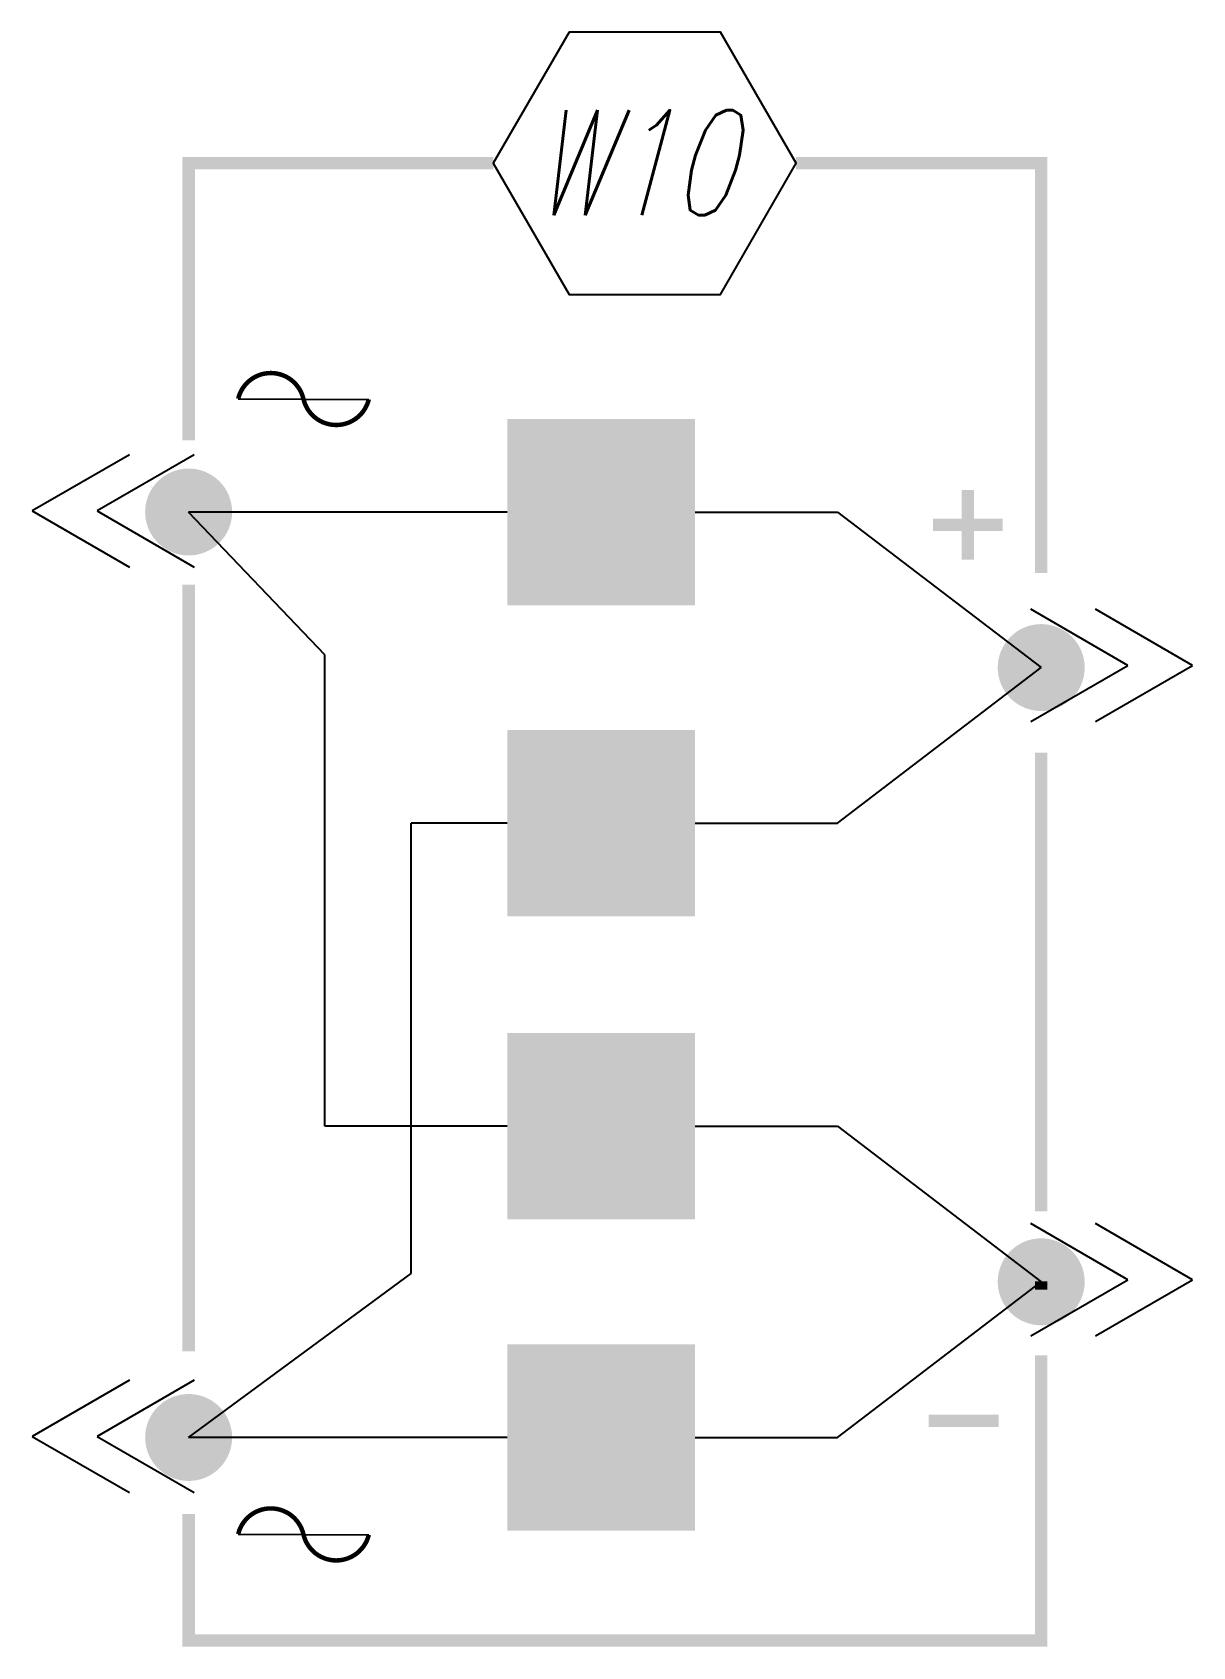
# Model space of a CAD drawing. Extents: x 4.87 to 5.8, y 9.16 to 10.46.
import ezdxf
from ezdxf.enums import TextEntityAlignment as Align

# ---------------------------------------------------------------- set-up
doc = ezdxf.new("R2010")
doc.units = 0
doc.header["$LTSCALE"] = 2
doc.layers.get('0').update_dxf_attribs({"linetype": 'CONTINUOUS'})
doc.styles.get("Standard").update_dxf_attribs({"font": 'romans.shx'})

# ---------------------------------------------------------------- blocks, each defined once
blk = doc.blocks.new('SPADETERM')
at = {"color": 0}
for p, q in [((0, 0), (-0.0978, 0.0565)), ((0.0651, 0), (-0.0327, 0.0565)), ((-0.0978, -0.0565), (0, 0)), ((-0.0327, -0.0565), (0.0651, 0))]:
    blk.add_line(p, q, dxfattribs=at)
blk = doc.blocks.new('SPADTERM')
at = {"color": 0, "xscale": 0.8, "yscale": 0.8, "zscale": 0.8, "rotation": 270}
blk.add_blockref('SPADETERM', (0, 0.0521), dxfattribs=at)

msp = doc.modelspace()

# ---------------------------------------------------------------- linework, layer by layer
at = {"color": 0}
for p, q in [((5.0319, 10.1627), (5.137, 10.1622)), ((5.1015, 9.9566), (4.992, 10.0715)), ((5.2484, 10.0715), (4.992, 10.0715)), ((5.3995, 10.0715), (5.5141, 10.0715)), ((5.5141, 10.0715), (5.6781, 9.9463)), ((5.1015, 9.5771), (5.1015, 9.9566)), ((5.5141, 9.821), (5.6781, 9.9463)), ((5.1712, 9.4586), (5.1712, 9.821)), ((5.2484, 9.821), (5.1712, 9.821)), ((5.3995, 9.821), (5.5141, 9.821)), ((5.2484, 9.5771), (5.1015, 9.5771)), ((5.3995, 9.5771), (5.5141, 9.5771)), ((5.5141, 9.5771), (5.6781, 9.4519)), ((4.992, 9.3266), (5.1712, 9.4586)), ((5.5141, 9.3266), (5.6781, 9.4519)), ((5.2484, 9.3266), (4.992, 9.3266)), ((5.3995, 9.3266), (5.5141, 9.3266)), ((5.0319, 9.2489), (5.137, 9.2483))]:
    msp.add_line(p, q, dxfattribs=at)
msp.add_lwpolyline([(5.2981, 10.4576), (5.2372, 10.3522), (5.2981, 10.2467), (5.4199, 10.2467), (5.4808, 10.3522), (5.4199, 10.4576)], close=True, dxfattribs=at)
at = {"color": 0, "const_width": 0.01}
for points in [[(4.992, 10.1292), (4.992, 10.3522), (5.2372, 10.3522)], [(5.4808, 10.3522), (5.6781, 10.3522), (5.6781, 10.0224)], [(5.6191, 10.0893), (5.6191, 10.0331)], [(5.591, 10.0612), (5.6471, 10.0612)], [(4.992, 9.3959), (4.992, 10.013)], [(5.6781, 9.8779), (5.6781, 9.5087)], [(5.6781, 9.4523), (5.6781, 9.4457)], [(5.6781, 9.3926), (5.6781, 9.1632), (4.992, 9.1632), (4.992, 9.2651)], [(5.5876, 9.3401), (5.6438, 9.3401)]]:
    msp.add_lwpolyline(points, dxfattribs=at)
at = {"color": 0, "const_width": 0.0036}
for points in [[(5.137, 10.1622, -0.791418), (5.0844, 10.1625, 0.791418), (5.0319, 10.1627, 0.791418)], [(5.137, 9.2483, -0.791418), (5.0844, 9.2486, 0.791418), (5.0319, 9.2489, 0.791418)]]:
    msp.add_lwpolyline(points, format="xyb", dxfattribs=at)
at = {"color": 0}
for points in [[(5.3995, 10.0715, 0.15, 0.15, 0), (5.3763, 10.0715, 0, 0.15, 0), (5.2484, 10.0715, 0.15, 0.15, 0)], [(5.3995, 9.821, 0.15, 0.15, 0), (5.3763, 9.821, 0, 0.15, 0), (5.2484, 9.821, 0.15, 0.15, 0)], [(5.2484, 9.5771, 0.15, 0.15, 0), (5.2717, 9.5771, 0, 0.15, 0), (5.3995, 9.5771, 0.15, 0.15, 0)], [(5.2484, 9.3266, 0.15, 0.15, 0), (5.2717, 9.3266, 0, 0.15, 0), (5.3995, 9.3266, 0.15, 0.15, 0)]]:
    msp.add_lwpolyline(points, format="xyseb", dxfattribs=at)
at = {"color": 0, "const_width": 0.035}
for points in [[(4.9745, 10.0715, 1), (5.0095, 10.0715, 1)], [(5.6606, 9.9463, 1), (5.6956, 9.9463, 1)], [(5.6606, 9.4519, 1), (5.6956, 9.4519, 1)], [(4.9745, 9.3266, 1), (5.0095, 9.3266, 1)]]:
    msp.add_lwpolyline(points, format="xyb", close=True, dxfattribs=at)

# ---------------------------------------------------------------- block references
at = {"color": 0}
for p, rotation in [((4.8662, 10.0724), 270), ((5.8, 9.948), 90), ((5.8, 9.4536), 90), ((4.8662, 9.3275), 270)]:
    msp.add_blockref('SPADTERM', p, dxfattribs=dict(at, rotation=rotation))

# ---------------------------------------------------------------- texts
at = {"color": 0, "oblique": 15, "width": 0.7}
msp.add_text('W10', height=0.08437, dxfattribs=at).set_placement((5.3491, 10.3105), align=Align.CENTER)

doc.saveas('drawing.dxf')
